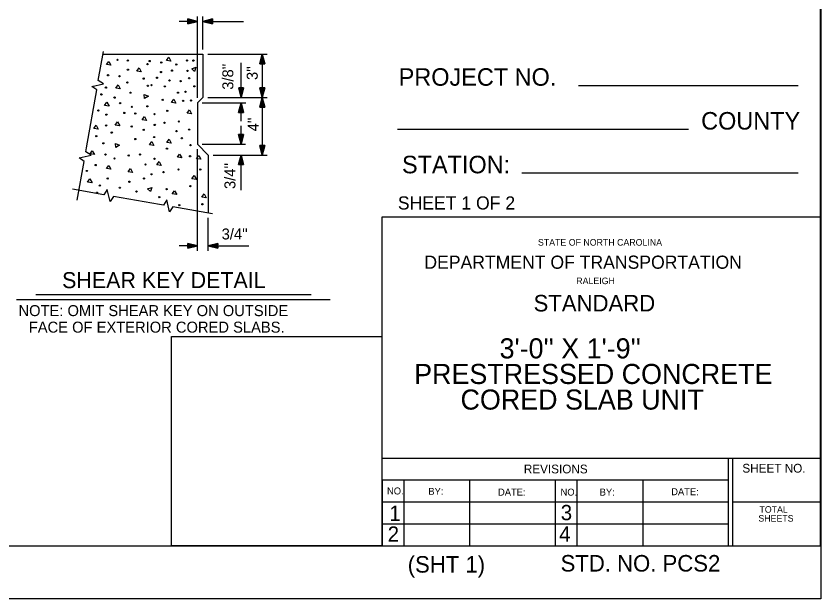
# Model space of a CAD drawing. Extents: x -60 to 66, y -3 to 77.
# Drawn here: x 14.9 to 25.36, y 36.64 to 44.22 of the extents above; entities that cross this region are included whole.
import ezdxf

# ---------------------------------------------------------------- set-up
doc = ezdxf.new("R2010")
doc.units = 0
for name, color, linetype in [('Dimension Lines', 7, 'Continuous'), ('Plan Sheet', 7, 'Continuous'), ('Plot Shape', 7, 'Continuous'), ('Sup Concrete Girder Lines', 7, 'Continuous'), ('Text', 7, 'Continuous'), ('User Information Notes', 7, 'Continuous')]:
    doc.layers.add(name, color=color, linetype=linetype)

msp = doc.modelspace()

# ---------------------------------------------------------------- linework, layer by layer
at = {"layer": 'Dimension Lines'}
for p, q in [((17.254, 43.159), (17.254, 44.219)), ((17.325, 43.791), (17.325, 44.219)), ((17.254, 44.156), (17.016, 44.156)), ((17.325, 44.156), (17.853, 44.156)), ((17.387, 43.729), (18.16, 43.729)), ((18.097, 43.729), (18.097, 42.417)), ((17.824, 43.166), (17.824, 43.618)), ((17.387, 43.166), (18.16, 43.166)), ((17.317, 43.096), (17.883, 43.096)), ((17.821, 42.858), (17.821, 43.096)), ((17.821, 42.557), (17.821, 42.795)), ((17.255, 41.172), (17.255, 42.495)), ((17.317, 42.557), (17.88, 42.557)), ((17.458, 42.417), (18.16, 42.417)), ((17.821, 41.958), (17.821, 42.417)), ((17.395, 41.172), (17.395, 41.599)), ((17.255, 41.234), (17.017, 41.234)), ((17.395, 41.234), (17.923, 41.234))]:
    msp.add_line(p, q, dxfattribs=at)
for points in [[(17.129, 44.156), (17.129, 44.162), (17.254, 44.156), (17.129, 44.169), (17.129, 44.175), (17.254, 44.156), (17.129, 44.181), (17.129, 44.187), (17.254, 44.156), (17.129, 44.125), (17.129, 44.131), (17.254, 44.156), (17.129, 44.137), (17.129, 44.144), (17.254, 44.156), (17.129, 44.15), (17.129, 44.187), (17.129, 44.125), (17.254, 44.156), (17.129, 44.187)], [(17.45, 44.156), (17.45, 44.15), (17.325, 44.156), (17.45, 44.144), (17.45, 44.137), (17.325, 44.156), (17.45, 44.131), (17.45, 44.125), (17.325, 44.156), (17.45, 44.187), (17.45, 44.181), (17.325, 44.156), (17.45, 44.175), (17.45, 44.169), (17.325, 44.156), (17.45, 44.162), (17.45, 44.125), (17.45, 44.187), (17.325, 44.156), (17.45, 44.125)], [(18.097, 43.604), (18.091, 43.604), (18.097, 43.729), (18.085, 43.604), (18.079, 43.604), (18.097, 43.729), (18.072, 43.604), (18.066, 43.604), (18.097, 43.729), (18.129, 43.604), (18.122, 43.604), (18.097, 43.729), (18.116, 43.604), (18.11, 43.604), (18.097, 43.729), (18.104, 43.604), (18.066, 43.604), (18.129, 43.604), (18.097, 43.729), (18.066, 43.604)], [(17.824, 43.291), (17.83, 43.291), (17.824, 43.166), (17.837, 43.291), (17.843, 43.291), (17.824, 43.166), (17.849, 43.291), (17.855, 43.291), (17.824, 43.166), (17.793, 43.291), (17.799, 43.291), (17.824, 43.166), (17.805, 43.291), (17.812, 43.291), (17.824, 43.166), (17.818, 43.291), (17.855, 43.291), (17.793, 43.291), (17.824, 43.166), (17.855, 43.291)], [(18.097, 43.291), (18.104, 43.291), (18.097, 43.166), (18.11, 43.291), (18.116, 43.291), (18.097, 43.166), (18.122, 43.291), (18.129, 43.291), (18.097, 43.166), (18.066, 43.291), (18.072, 43.291), (18.097, 43.166), (18.079, 43.291), (18.085, 43.291), (18.097, 43.166), (18.091, 43.291), (18.129, 43.291), (18.066, 43.291), (18.097, 43.166), (18.129, 43.291)], [(18.097, 43.041), (18.091, 43.041), (18.097, 43.166), (18.085, 43.041), (18.079, 43.041), (18.097, 43.166), (18.072, 43.041), (18.066, 43.041), (18.097, 43.166), (18.129, 43.041), (18.122, 43.041), (18.097, 43.166), (18.116, 43.041), (18.11, 43.041), (18.097, 43.166), (18.104, 43.041), (18.066, 43.041), (18.129, 43.041), (18.097, 43.166), (18.066, 43.041)], [(17.821, 42.971), (17.814, 42.971), (17.821, 43.096), (17.808, 42.971), (17.802, 42.971), (17.821, 43.096), (17.796, 42.971), (17.789, 42.971), (17.821, 43.096), (17.852, 42.971), (17.846, 42.971), (17.821, 43.096), (17.839, 42.971), (17.833, 42.971), (17.821, 43.096), (17.827, 42.971), (17.789, 42.971), (17.852, 42.971), (17.821, 43.096), (17.789, 42.971)], [(17.821, 42.682), (17.827, 42.682), (17.821, 42.557), (17.833, 42.682), (17.839, 42.682), (17.821, 42.557), (17.846, 42.682), (17.852, 42.682), (17.821, 42.557), (17.789, 42.682), (17.796, 42.682), (17.821, 42.557), (17.802, 42.682), (17.808, 42.682), (17.821, 42.557), (17.814, 42.682), (17.852, 42.682), (17.789, 42.682), (17.821, 42.557), (17.852, 42.682)], [(18.097, 42.542), (18.104, 42.542), (18.097, 42.417), (18.11, 42.542), (18.116, 42.542), (18.097, 42.417), (18.122, 42.542), (18.129, 42.542), (18.097, 42.417), (18.066, 42.542), (18.072, 42.542), (18.097, 42.417), (18.079, 42.542), (18.085, 42.542), (18.097, 42.417), (18.091, 42.542), (18.129, 42.542), (18.066, 42.542), (18.097, 42.417), (18.129, 42.542)], [(17.821, 42.292), (17.814, 42.292), (17.821, 42.417), (17.808, 42.292), (17.802, 42.292), (17.821, 42.417), (17.796, 42.292), (17.789, 42.292), (17.821, 42.417), (17.852, 42.292), (17.846, 42.292), (17.821, 42.417), (17.839, 42.292), (17.833, 42.292), (17.821, 42.417), (17.827, 42.292), (17.789, 42.292), (17.852, 42.292), (17.821, 42.417), (17.789, 42.292)], [(17.13, 41.234), (17.13, 41.241), (17.255, 41.234), (17.13, 41.247), (17.13, 41.253), (17.255, 41.234), (17.13, 41.259), (17.13, 41.266), (17.255, 41.234), (17.13, 41.203), (17.13, 41.209), (17.255, 41.234), (17.13, 41.216), (17.13, 41.222), (17.255, 41.234), (17.13, 41.228), (17.13, 41.266), (17.13, 41.203), (17.255, 41.234), (17.13, 41.266)], [(17.52, 41.234), (17.52, 41.228), (17.395, 41.234), (17.52, 41.222), (17.52, 41.216), (17.395, 41.234), (17.52, 41.209), (17.52, 41.203), (17.395, 41.234), (17.52, 41.266), (17.52, 41.259), (17.395, 41.234), (17.52, 41.253), (17.52, 41.247), (17.395, 41.234), (17.52, 41.241), (17.52, 41.203), (17.52, 41.266), (17.395, 41.234), (17.52, 41.203)]]:
    msp.add_lwpolyline(points, dxfattribs=at)
at = {"layer": 'Plan Sheet'}
for p, q in [((25.351, 61.273), (25.351, 37.333)), ((25.066, 43.318), (22.207, 43.318)), ((23.641, 42.748), (19.855, 42.748)), ((25.066, 42.179), (21.471, 42.179)), ((25.351, 41.608), (19.651, 41.608)), ((19.651, 41.608), (19.651, 37.333)), ((19.651, 38.473), (25.351, 38.473)), ((24.154, 38.473), (24.154, 37.333)), ((24.211, 38.473), (24.211, 37.333)), ((19.651, 38.189), (24.157, 38.189)), ((19.655, 38.189), (19.655, 37.333)), ((19.936, 38.189), (19.936, 37.333)), ((20.791, 38.184), (20.791, 37.329)), ((21.904, 38.189), (21.904, 37.326)), ((22.189, 38.189), (22.189, 37.332)), ((23.044, 38.189), (23.044, 37.332)), ((19.651, 37.903), (24.166, 37.903)), ((24.211, 37.903), (25.341, 37.903)), ((19.651, 37.618), (24.157, 37.618)), ((-11.129, 37.333), (25.351, 37.333)), ((25.361, 36.642), (25.361, 36.642))]:
    msp.add_line(p, q, dxfattribs=at)
at = {"layer": 'Plot Shape'}
msp.add_lwpolyline([(-12.331, 61.722), (25.361, 61.722), (25.361, 36.642), (-12.331, 36.642)], close=True, dxfattribs=at)
at = {"layer": 'Sup Concrete Girder Lines'}
for points in [[(15.811, 42.509), (15.944, 43.263), (15.879, 43.307), (16.034, 43.342), (15.965, 43.386), (16.032, 43.763)], [(16.026, 43.729), (17.325, 43.729), (17.325, 43.166), (17.254, 43.096), (17.255, 42.557), (17.395, 42.417), (17.395, 41.662)], [(16.853, 43.647), (16.883, 43.69), (16.91, 43.639), (16.853, 43.647)], [(16.07, 43.593), (16.1, 43.635), (16.127, 43.584), (16.07, 43.593)], [(16.465, 43.507), (16.495, 43.55), (16.523, 43.499), (16.465, 43.507)], [(17.217, 43.503), (17.18, 43.54), (17.235, 43.558), (17.217, 43.503)], [(16.194, 43.286), (16.224, 43.329), (16.251, 43.278), (16.194, 43.286)], [(16.567, 43.153), (16.563, 43.205), (16.617, 43.184), (16.567, 43.153)], [(16.915, 43.1), (16.945, 43.143), (16.972, 43.092), (16.915, 43.1)], [(16.047, 43.062), (16.077, 43.104), (16.104, 43.053), (16.047, 43.062)], [(16.535, 42.876), (16.565, 42.918), (16.593, 42.867), (16.535, 42.876)], [(17.12, 42.961), (17.15, 43.003), (17.178, 42.952), (17.12, 42.961)], [(15.907, 42.763), (15.937, 42.806), (15.965, 42.755), (15.907, 42.763)], [(16.186, 42.806), (16.216, 42.848), (16.244, 42.797), (16.186, 42.806)], [(16.857, 42.581), (16.887, 42.624), (16.914, 42.573), (16.857, 42.581)], [(15.691, 41.831), (15.78, 42.334), (15.715, 42.379), (15.87, 42.414), (15.802, 42.458), (15.811, 42.509)], [(16.191, 42.514), (16.187, 42.566), (16.241, 42.545), (16.191, 42.514)], [(16.632, 42.55), (16.662, 42.593), (16.689, 42.542), (16.632, 42.55)], [(15.857, 42.431), (15.887, 42.473), (15.915, 42.422), (15.857, 42.431)], [(16.993, 42.387), (17.022, 42.43), (17.05, 42.379), (16.993, 42.387)], [(17.24, 42.369), (17.27, 42.412), (17.298, 42.361), (17.24, 42.369)], [(16.07, 42.24), (16.1, 42.282), (16.127, 42.231), (16.07, 42.24)], [(16.725, 42.29), (16.755, 42.333), (16.783, 42.282), (16.725, 42.29)], [(16.353, 42.197), (16.383, 42.24), (16.41, 42.189), (16.353, 42.197)], [(15.826, 42.065), (15.856, 42.108), (15.883, 42.057), (15.826, 42.065)], [(17.182, 42.108), (17.212, 42.151), (17.24, 42.1), (17.182, 42.108)], [(16.759, 41.773), (16.161, 41.879), (16.117, 41.814), (16.082, 41.969), (16.038, 41.9), (15.628, 41.973)], [(16.642, 41.941), (16.605, 41.978), (16.66, 41.996), (16.642, 41.941)], [(16.927, 41.91), (16.956, 41.953), (16.984, 41.902), (16.927, 41.91)], [(17.31, 41.868), (17.34, 41.91), (17.368, 41.859), (17.31, 41.868)], [(17.45, 41.652), (16.934, 41.743), (16.89, 41.678), (16.855, 41.833), (16.811, 41.764), (16.759, 41.774)]]:
    msp.add_lwpolyline(points, dxfattribs=at)
for centre in [(16.214, 43.655), (16.349, 43.645), (16.633, 43.639), (17.117, 43.647), (17.202, 43.645), (16.605, 43.6), (16.784, 43.62), (16.979, 43.595), (16.092, 43.455), (16.241, 43.442), (16.35, 43.527), (16.78, 43.496), (16.923, 43.515), (17.125, 43.511), (16.343, 43.361), (16.555, 43.411), (16.656, 43.325), (16.728, 43.422), (16.89, 43.388), (17.035, 43.377), (17.146, 43.416), (16.064, 43.294), (16.384, 43.228), (16.609, 43.318), (16.83, 43.31), (17.001, 43.228), (17.098, 43.24), (17.214, 43.31), (16.005, 43.205), (16.177, 43.164), (16.803, 43.135), (17.068, 43.121), (17.169, 43.126), (16.249, 43.093), (16.401, 43.044), (16.602, 43.05), (15.966, 42.996), (16.07, 42.942), (16.303, 42.965), (16.446, 42.957), (16.695, 42.949), (16.862, 42.992), (16.067, 42.802), (16.699, 42.808), (16.826, 42.837), (17.012, 42.853), (16.14, 42.709), (16.4, 42.788), (16.555, 42.744), (16.981, 42.728), (17.146, 42.747), (15.939, 42.662), (16.446, 42.624), (16.691, 42.651), (17.051, 42.635), (16.031, 42.569), (16.857, 42.5), (17.164, 42.546), (16.059, 42.422), (16.361, 42.41), (16.506, 42.423), (17.158, 42.401), (15.931, 42.286), (16.175, 42.372), (16.578, 42.294), (16.695, 42.368), (15.815, 42.209), (16.812, 42.195), (17.007, 42.228), (17.291, 42.228), (16.088, 42.111), (16.369, 42.069), (16.559, 42.112), (16.656, 42.166), (15.985, 42.019), (16.245, 41.992), (16.853, 41.972), (17.163, 42.011), (15.947, 41.927), (16.462, 41.941), (16.757, 41.868), (17.018, 41.765), (17.319, 41.776)]:
    msp.add_circle(centre, 0.0082, dxfattribs=at)
at = {"layer": 'Text'}
for p, q in [((18.981, 40.533), (14.902, 40.533)), ((18.731, 40.596), (15.152, 40.596))]:
    msp.add_line(p, q, dxfattribs=at)
at = {"layer": 'User Information Notes'}
msp.add_lwpolyline([(16.915, 40.054), (19.651, 40.054), (19.651, 37.333), (16.915, 37.333)], close=True, dxfattribs=at)

# ---------------------------------------------------------------- texts
at = {"layer": 'Plan Sheet'}
for s, height, p in [('PROJECT NO.', 0.228, (19.871, 43.318)), ('COUNTY', 0.228, (23.804, 42.748)), ('STATION:', 0.228, (19.914, 42.179)), ('STATE OF NORTH CAROLINA', 0.0855, (21.682, 41.238)), ('DEPARTMENT OF TRANSPORTATION', 0.171, (20.205, 40.937)), ('RALEIGH', 0.0855, (22.18, 40.737)), ('REVISIONS', 0.114, (21.498, 38.275)), ('SHEET NO.', 0.114, (24.34, 38.285)), ('NO.', 0.0908, (19.719, 38.001)), ('BY:', 0.0908, (20.257, 37.996)), ('DATE:', 0.0908, (21.163, 37.986)), ('NO.', 0.0908, (21.976, 37.986)), ('BY:', 0.0908, (22.485, 37.986)), ('DATE:', 0.0908, (23.415, 37.991)), ('1', 0.199, (19.749, 37.657)), ('3', 0.199, (21.978, 37.666)), ('TOTAL', 0.0855, (24.562, 37.763)), ('SHEETS', 0.0855, (24.548, 37.648)), ('2', 0.199, (19.728, 37.386)), ('4', 0.199, (21.957, 37.386))]:
    msp.add_text(s, height=height, dxfattribs=at).set_placement(p)
at = {"layer": 'Text'}
for s, p in [("3/8''", (17.721, 43.266)), ("3''", (18.038, 43.393)), ("4''", (18.051, 42.725)), ("3/4''", (17.748, 41.975))]:
    msp.add_text(s, height=0.143, rotation=90, dxfattribs=at).set_placement(p)
for s, height, p in [('SHEET 1 OF 2', 0.17099, (19.86, 41.708)), ("3/4''", 0.143, (17.569, 41.318)), ('SHEAR KEY DETAIL', 0.20828, (15.494, 40.685)), ('STANDARD', 0.215, (21.625, 40.382)), ('NOTE: OMIT SHEAR KEY ON OUTSIDE ', 0.14302, (14.927, 40.321)), ('FACE OF EXTERIOR CORED SLABS.', 0.14302, (15.061, 40.106)), ("3'-0'' X 1'-9''", 0.26125, (21.183, 39.771)), ('PRESTRESSED CONCRETE', 0.26125, (20.072, 39.438)), ('CORED SLAB UNIT', 0.26125, (20.675, 39.105)), ('(SHT 1)', 0.215, (19.988, 36.984)), ('STD. NO. PCS2', 0.215, (21.976, 36.998))]:
    msp.add_text(s, height=height, dxfattribs=at).set_placement(p)

doc.saveas('drawing.dxf')
